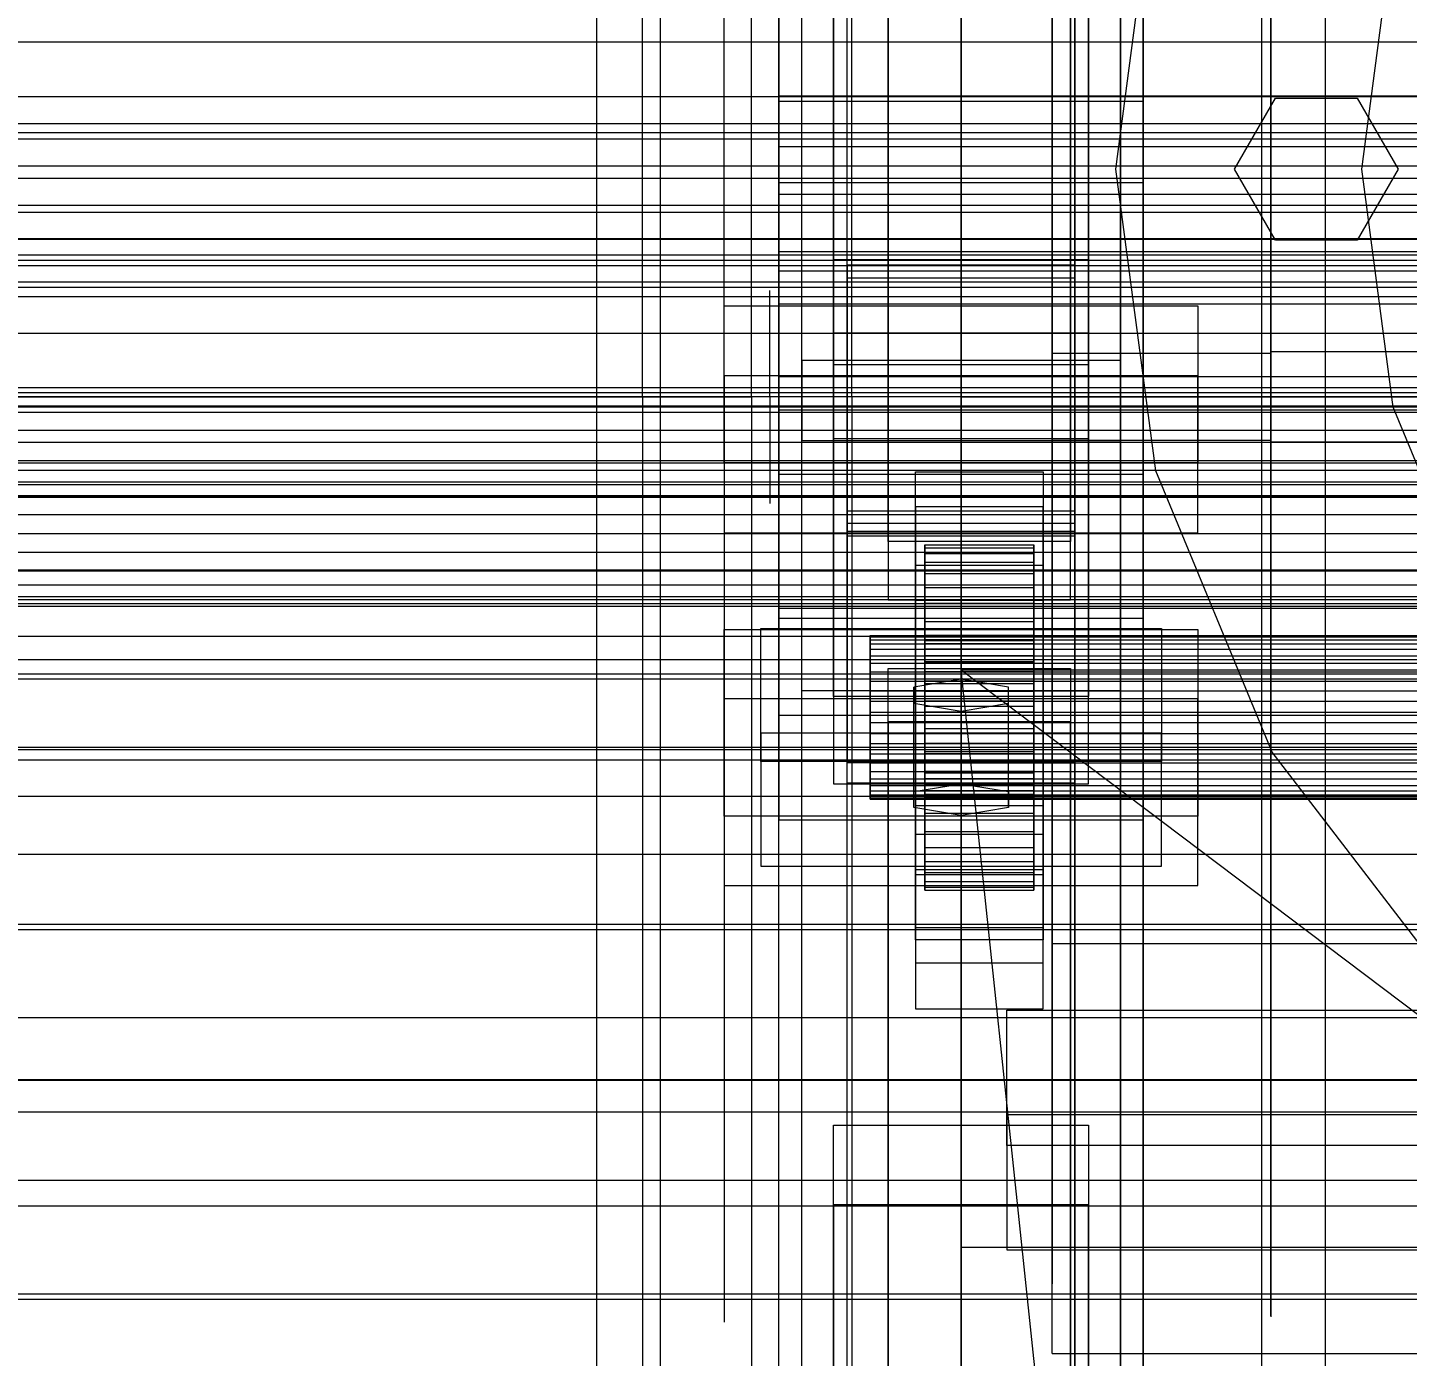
# Model space of a CAD drawing. Header units: millimetres. Extents: x -191664 to 191490, y -197311 to 10263.
# Drawn here: x -532.5 to -381, y -30380.3 to -30234.5 of the extents above; entities that cross this region are included whole.
import ezdxf

# ---------------------------------------------------------------- set-up
doc = ezdxf.new("R2010")
doc.units = ezdxf.units.MM
for name, color, linetype, lineweight in [('COTAS_USUARIO', 1, 'Continuous', 0), ('frontal_briquetadora', 7, 'Continuous', 0), ('frontal_C01', 7, 'Continuous', 0), ('frontal_C02', 7, 'Continuous', 0), ('frontal_C03', 7, 'Continuous', 0), ('frontal_mezcladora', 7, 'Continuous', 0), ('frontal_secador', 7, 'Continuous', 0), ('frontal_tolva', 7, 'Continuous', 0)]:
    doc.layers.add(name, color=color, linetype=linetype, lineweight=lineweight)
doc.dimstyles.new('PLANTA_100', dxfattribs={"dimtxt": 250, "dimasz": 150, "dimexe": 150, "dimexo": 80, "dimgap": 100, "dimtad": 1, "dimtih": 1, "dimtoh": 1, "dimdec": 1, "dimdsep": 46, "dimcen": 0.09, "dimclrd": 1, "dimclre": 1, "dimclrt": 1, "dimadec": 0, "dimazin": 0, "dimtfac": 1, "dimtdec": 4, "dimtofl": 0, "dimtmove": 0, "dimatfit": 3, "dimfxl": 1, "dimtolj": 1, "dimtzin": 0, "dimarcsym": 0})

# ---------------------------------------------------------------- blocks, each defined once
blk = doc.blocks.new('*D109')
at = {"layer": 'COTAS_USUARIO', "color": 1, "lineweight": -2, "transparency": 16777216}
for p, q in [((-80, -28700), (-1350, -28700)), ((-1200, -31850), (-1200, -28850)), ((-80, -32000), (-1350, -32000))]:
    blk.add_line(p, q, dxfattribs=at)
at = {"layer": 'COTAS_USUARIO', "color": 1, "transparency": 16777216}
for points in [[(-1225, -28850), (-1175, -28850), (-1200, -28700)], [(-1225, -31850), (-1175, -31850), (-1200, -32000)]]:
    blk.add_solid(points, dxfattribs=at)
at = {"layer": 'Defpoints', "color": 0, "transparency": 16777216}
for p in [(-1200, -28700), (0, -28700), (0, -32000)]:
    blk.add_point(p, dxfattribs=at)
blk = doc.blocks.new('*D110')
at = {"layer": 'COTAS_USUARIO', "color": 1, "lineweight": -2, "transparency": 16777216}
for p, q in [((-80, -30350), (-1350, -30350)), ((-1200, -31850), (-1200, -30500)), ((-80, -32000), (-1350, -32000))]:
    blk.add_line(p, q, dxfattribs=at)
at = {"layer": 'COTAS_USUARIO', "color": 1, "transparency": 16777216}
for points in [[(-1225, -30500), (-1175, -30500), (-1200, -30350)], [(-1225, -31850), (-1175, -31850), (-1200, -32000)]]:
    blk.add_solid(points, dxfattribs=at)
at = {"layer": 'Defpoints', "color": 0, "transparency": 16777216}
for p in [(-1200, -30350), (0, -30350), (0, -32000)]:
    blk.add_point(p, dxfattribs=at)
blk = doc.blocks.new('*D111')
at = {"layer": 'COTAS_USUARIO', "color": 1, "lineweight": -2, "transparency": 16777216}
for p, q in [((-80, -27700), (-1350, -27700)), ((-1200, -31850), (-1200, -27850)), ((-80, -32000), (-1350, -32000))]:
    blk.add_line(p, q, dxfattribs=at)
at = {"layer": 'COTAS_USUARIO', "color": 1, "transparency": 16777216}
for points in [[(-1225, -27850), (-1175, -27850), (-1200, -27700)], [(-1225, -31850), (-1175, -31850), (-1200, -32000)]]:
    blk.add_solid(points, dxfattribs=at)
at = {"layer": 'Defpoints', "color": 0, "transparency": 16777216}
for p in [(-1200, -27700), (0, -27700), (0, -32000)]:
    blk.add_point(p, dxfattribs=at)
blk = doc.blocks.new('*D121')
at = {"layer": 'COTAS_USUARIO', "color": 1, "lineweight": -2, "transparency": 16777216}
for p, q in [((-80, -29000), (-1350, -29000)), ((-1200, -31850), (-1200, -29150)), ((-80, -32000), (-1350, -32000))]:
    blk.add_line(p, q, dxfattribs=at)
at = {"layer": 'COTAS_USUARIO', "color": 1, "transparency": 16777216}
for points in [[(-1225, -29150), (-1175, -29150), (-1200, -29000)], [(-1225, -31850), (-1175, -31850), (-1200, -32000)]]:
    blk.add_solid(points, dxfattribs=at)
at = {"layer": 'Defpoints', "color": 0, "transparency": 16777216}
for p in [(-1200, -29000), (0, -29000), (0, -32000)]:
    blk.add_point(p, dxfattribs=at)

msp = doc.modelspace()

# ---------------------------------------------------------------- linework, layer by layer
at = {"layer": 'frontal_briquetadora', "color": 9, "true_color": 0xb9c3c2}
for p, q in [((-430, -30260), (-430, -29820)), ((-430, -30680), (-430, -29820)), ((-430, -30060), (-430, -30490)), ((-430, -30060), (-430, -30260)), ((-430, -30060), (-430, -30305)), ((-430, -30496), (-430, -30060)), ((-453, -30235.46), (-453, -30216.47)), ((-442, -30235.45), (-442, -30216.12)), ((-442, -30235.46), (-442, -30216.47)), ((-430, -30235.45), (-430, -30216.12)), ((-465, -30236.2), (-465, -30217.24)), ((-465, -30236.45), (-465, -30217.94)), ((-453, -30236.2), (-453, -30217.24)), ((-442, -30236.59), (-442, -30218.09)), ((-430, -30236.59), (-430, -30218.09)), ((-453, -30236.35), (-453, -30218.89)), ((-396, -30236.35), (-396, -30218.89)), ((-396, -30236.73), (-396, -30219.44)), ((-456, -30238.15), (-456, -30221.3)), ((-453, -30238.15), (-453, -30221.3)), ((-430, -30238.15), (-430, -30221.3)), ((-396, -30223.08), (-396, -30240.97)), ((-420, -30224.87), (-420, -30242.15)), ((-396, -30224.87), (-396, -30242.15)), ((-396, -30250.46), (-396, -30231.82)), ((-420, -30251.31), (-420, -30233.31)), ((-396, -30251.31), (-396, -30233.31)), ((-465, -30255.51), (-465, -30236.2)), ((-453, -30255.07), (-453, -30235.46)), ((-453, -30255.51), (-453, -30236.2)), ((-453, -30255.3), (-453, -30236.35)), ((-442, -30255.13), (-442, -30235.45)), ((-442, -30255.07), (-442, -30235.46)), ((-430, -30255.13), (-430, -30235.45)), ((-396, -30255.3), (-396, -30236.35)), ((-465, -30255.57), (-465, -30236.45)), ((-442, -30255.65), (-442, -30236.59)), ((-430, -30255.65), (-430, -30236.59)), ((-396, -30255.49), (-396, -30236.73)), ((-456, -30256.26), (-456, -30238.15)), ((-453, -30256.26), (-453, -30238.15)), ((-430, -30256.26), (-430, -30238.15)), ((-420, -30242.15), (-420, -30260.69)), ((-396, -30240.97), (-396, -30260.18)), ((-396, -30242.15), (-396, -30260.69)), ((-420, -30270.22), (-420, -30251.31)), ((-396, -30270.04), (-396, -30250.46)), ((-396, -30270.22), (-396, -30251.31)), ((-465, -30275), (-465, -30255.51)), ((-465, -30275), (-465, -30255.57)), ((-453, -30275), (-453, -30255.07)), ((-453, -30275), (-453, -30255.3)), ((-453, -30275), (-453, -30255.51)), ((-442, -30275), (-442, -30255.07)), ((-442, -30275), (-442, -30255.13)), ((-442, -30275), (-442, -30255.65)), ((-430, -30275), (-430, -30255.13)), ((-430, -30275), (-430, -30255.65)), ((-396, -30275), (-396, -30255.3)), ((-396, -30275), (-396, -30255.49)), ((-456, -30275), (-456, -30256.26)), ((-453, -30275), (-453, -30256.26)), ((-430, -30275), (-430, -30256.26)), ((-430, -30260), (-210, -30260)), ((-430, -30260), (-430, -30305)), ((-430, -30680), (-430, -30260)), ((-430, -30496), (-430, -30260)), ((-396, -30260.18), (-396, -30279.96)), ((-420, -30260.69), (-420, -30279.78)), ((-396, -30260.69), (-396, -30279.78)), ((-451, -30265.62), (-451, -30263.3)), ((-442, -30265.62), (-442, -30263.3)), ((-451, -30269.79), (-451, -30265.62)), ((-442, -30269.79), (-442, -30265.62)), ((-430, -30267.96), (-430, -30266.23)), ((-430, -30271.1), (-430, -30267.96)), ((-451, -30275), (-451, -30269.79)), ((-442, -30275), (-442, -30269.79)), ((-430, -30275), (-430, -30271.1)), ((-396, -30270.22), (-420, -30270.22)), ((-420, -30289.31), (-420, -30270.22)), ((-160, -30270.04), (-396, -30270.04)), ((-396, -30289.82), (-396, -30270.04)), ((-396, -30289.31), (-396, -30270.22)), ((-605, -30275), (-453, -30275)), ((-465, -30275), (-605, -30275)), ((-396, -30275), (-596, -30275)), ((-453, -30275), (-465, -30275)), ((-465, -30275), (-465, -30294.49)), ((-465, -30275), (-465, -30294.43)), ((-453, -30275), (-456, -30275)), ((-456, -30275), (-456, -30293.74)), ((-453, -30275), (-453, -30294.7)), ((-453, -30275), (-453, -30294.49)), ((-442, -30275), (-453, -30275)), ((-453, -30275), (-453, -30294.93)), ((-453, -30275), (-453, -30293.74)), ((-442, -30275), (-451, -30275)), ((-451, -30275), (-451, -30280.21)), ((-430, -30275), (-442, -30275)), ((-442, -30275), (-442, -30294.35)), ((-442, -30275), (-442, -30280.21)), ((-442, -30275), (-442, -30294.87)), ((-442, -30275), (-442, -30294.93)), ((-430, -30275), (-188, -30275)), ((-430, -30275), (-430, -30278.9)), ((-430, -30275), (-430, -30293.74)), ((-430, -30275), (-430, -30294.35)), ((-430, -30275), (-430, -30294.87)), ((-160, -30275), (-396, -30275)), ((-396, -30275), (-396, -30294.7)), ((-396, -30275), (-396, -30294.51)), ((-451, -30280.21), (-451, -30284.38)), ((-442, -30280.21), (-442, -30284.38)), ((-430, -30278.9), (-430, -30282.04)), ((-396, -30279.78), (-420, -30279.78)), ((-420, -30279.78), (-420, -30298.69)), ((-396, -30279.78), (-396, -30298.69)), ((-160, -30279.96), (-396, -30279.96)), ((-396, -30279.96), (-396, -30299.54)), ((-430, -30282.04), (-430, -30283.77)), ((-451, -30284.38), (-451, -30286.7)), ((-442, -30284.38), (-442, -30286.7)), ((-420, -30307.85), (-420, -30289.31)), ((-396, -30307.85), (-396, -30289.31)), ((-396, -30309.03), (-396, -30289.82)), ((-456, -30293.74), (-456, -30311.85)), ((-453, -30293.74), (-453, -30311.85)), ((-430, -30293.74), (-430, -30311.85)), ((-465, -30294.43), (-465, -30313.55)), ((-465, -30294.49), (-465, -30313.8)), ((-453, -30294.49), (-453, -30313.8)), ((-453, -30294.7), (-453, -30313.65)), ((-453, -30294.93), (-453, -30314.54)), ((-442, -30294.35), (-442, -30313.41)), ((-442, -30294.87), (-442, -30314.55)), ((-442, -30294.93), (-442, -30314.54)), ((-430, -30294.35), (-430, -30313.41)), ((-430, -30294.87), (-430, -30314.55)), ((-396, -30294.51), (-396, -30313.27)), ((-396, -30294.7), (-396, -30313.65)), ((-420, -30298.69), (-420, -30316.69)), ((-396, -30298.69), (-396, -30316.69)), ((-396, -30299.54), (-396, -30318.18)), ((-430, -30305), (-430, -30471)), ((-418, -30418.33), (-430, -30305)), ((-210, -30305), (-430, -30305)), ((-210, -30471), (-430, -30305)), ((-430, -30680), (-430, -30305)), ((-430, -30305), (-430, -30496)), ((-420, -30325.13), (-420, -30307.85)), ((-396, -30325.13), (-396, -30307.85)), ((-396, -30326.92), (-396, -30309.03)), ((-456, -30311.85), (-456, -30328.7)), ((-453, -30311.85), (-453, -30328.7)), ((-430, -30311.85), (-430, -30328.7)), ((-465, -30313.55), (-465, -30332.06)), ((-442, -30313.41), (-442, -30331.91)), ((-430, -30313.41), (-430, -30331.91)), ((-396, -30313.27), (-396, -30330.56)), ((-465, -30313.8), (-465, -30332.76)), ((-453, -30313.65), (-453, -30331.11)), ((-453, -30313.8), (-453, -30332.76)), ((-453, -30314.54), (-453, -30333.53)), ((-442, -30314.54), (-442, -30333.53)), ((-442, -30314.55), (-442, -30333.88)), ((-430, -30314.55), (-430, -30333.88)), ((-396, -30313.65), (-396, -30331.11)), ((-420, -30316.69), (-420, -30333.08)), ((-396, -30316.69), (-396, -30333.08)), ((-396, -30318.18), (-396, -30335.17)), ((-420, -30340.48), (-420, -30325.13)), ((-396, -30340.48), (-396, -30325.13)), ((-396, -30342.83), (-396, -30326.92)), ((-456, -30328.7), (-456, -30343.72)), ((-453, -30328.7), (-453, -30343.72)), ((-430, -30328.7), (-430, -30343.72)), ((-453, -30331.11), (-453, -30346.42)), ((-396, -30330.56), (-396, -30345.71)), ((-396, -30331.11), (-396, -30346.42)), ((-465, -30332.06), (-465, -30349.67)), ((-465, -30332.76), (-465, -30351.19)), ((-453, -30332.76), (-453, -30351.19)), ((-442, -30331.91), (-442, -30349.59)), ((-430, -30331.91), (-430, -30349.59)), ((-420, -30333.08), (-420, -30347.24)), ((-396, -30333.08), (-396, -30347.24)), ((-453, -30333.53), (-453, -30351.6)), ((-442, -30333.53), (-442, -30351.6)), ((-442, -30333.88), (-442, -30352.68)), ((-430, -30333.88), (-430, -30352.68)), ((-396, -30335.17), (-396, -30349.84)), ((-420, -30353.31), (-420, -30340.48)), ((-396, -30353.31), (-396, -30340.48)), ((-456, -30343.72), (-456, -30356.4)), ((-453, -30343.72), (-453, -30356.4)), ((-430, -30343.72), (-430, -30356.4)), ((-396, -30356.12), (-396, -30342.83)), ((-453, -30346.42), (-453, -30358.98)), ((-396, -30345.71), (-396, -30358.15)), ((-396, -30346.42), (-396, -30358.98)), ((-420, -30347.24), (-420, -30358.63)), ((-396, -30347.24), (-396, -30358.63)), ((-465, -30349.67), (-465, -30366.11)), ((-442, -30349.59), (-442, -30366.17)), ((-430, -30349.59), (-430, -30366.17)), ((-396, -30349.84), (-396, -30361.63)), ((-465, -30351.19), (-465, -30368.94)), ((-453, -30351.19), (-453, -30368.94)), ((-453, -30351.6), (-453, -30368.46)), ((-442, -30351.6), (-442, -30368.46)), ((-442, -30352.68), (-442, -30370.77)), ((-430, -30352.68), (-430, -30370.77)), ((-420, -30363.14), (-420, -30353.31)), ((-396, -30363.14), (-396, -30353.31)), ((-456, -30356.4), (-456, -30366.31)), ((-453, -30356.4), (-453, -30366.31)), ((-430, -30356.4), (-430, -30366.31)), ((-396, -30366.3), (-396, -30356.12)), ((-453, -30358.98), (-453, -30368.31)), ((-420, -30358.63), (-420, -30366.8)), ((-396, -30358.15), (-396, -30367.39)), ((-396, -30358.63), (-396, -30366.8)), ((-396, -30358.98), (-396, -30368.31)), ((-430, -30361.3), (-430, -30359.56)), ((-430, -30364.43), (-430, -30361.3)), ((-396, -30361.63), (-396, -30370.1)), ((-420, -30369.58), (-420, -30363.14)), ((-396, -30369.58), (-396, -30363.14)), ((-430, -30368.34), (-430, -30364.43)), ((-465, -30366.11), (-465, -30381.1)), ((-456, -30366.31), (-456, -30373.11)), ((-453, -30366.31), (-453, -30373.11)), ((-442, -30366.17), (-442, -30381.43)), ((-430, -30366.17), (-430, -30381.43)), ((-430, -30366.31), (-430, -30373.11)), ((-396, -30372.97), (-396, -30366.3)), ((-420, -30366.8), (-420, -30371.44)), ((-396, -30366.8), (-396, -30371.44)), ((-396, -30367.39), (-396, -30373.08)), ((-465, -30368.94), (-465, -30385.83)), ((-453, -30368.31), (-453, -30374.06)), ((-453, -30368.46), (-453, -30383.84)), ((-453, -30368.94), (-453, -30385.83)), ((-442, -30368.46), (-442, -30383.84)), ((-430, -30368.34), (-188, -30368.34)), ((-430, -30368.34), (-430, -30372.24)), ((-420, -30372.38), (-420, -30369.58)), ((-396, -30368.31), (-396, -30374.06)), ((-396, -30372.38), (-396, -30369.58)), ((-442, -30370.77), (-442, -30387.99)), ((-430, -30370.77), (-430, -30387.99)), ((-396, -30370.1), (-396, -30374.91)), ((-430, -30372.24), (-430, -30375.37)), ((-420, -30371.44), (-420, -30372.38)), ((-396, -30371.44), (-396, -30372.38)), ((-456, -30373.11), (-456, -30376.56)), ((-453, -30373.11), (-453, -30376.56)), ((-453, -30374.06), (-453, -30376)), ((-430, -30373.11), (-430, -30376.56)), ((-396, -30375.88), (-396, -30372.97)), ((-396, -30373.08), (-396, -30375)), ((-396, -30374.06), (-396, -30376)), ((-430, -30375.37), (-430, -30377.11)), ((-396, -30374.91), (-396, -30375.88))]:
    msp.add_line(p, q, dxfattribs=at)
at = {"layer": 'frontal_C01', "color": 139, "true_color": 0x354b57}
for p, q in [((-450, -30283.51), (-450, -29899.3)), ((-410, -29899.3), (-410, -30283.51)), ((-450, -30321.41), (-450, -29937.2)), ((-410, -30321.41), (-410, -29937.2)), ((-470, -31975), (-470, -30088.5)), ((-463, -31975), (-463, -30088.5)), ((-397, -31975), (-397, -30088.5)), ((-390, -31975), (-390, -30088.5)), ((-438, -30290.87), (-438, -30147.93)), ((-418, -30147.93), (-418, -30290.87)), ((-438, -30154.33), (-438, -30297.27)), ((-418, -30297.27), (-418, -30154.33)), ((-450, -30553.51), (-450, -30169.3)), ((-410, -30169.3), (-410, -30553.51)), ((-442.5, -30287.52), (-442.5, -30178.04)), ((-417.5, -30178.04), (-417.5, -30287.52)), ((-442.5, -30317.4), (-442.5, -30207.93)), ((-417.5, -30317.4), (-417.5, -30207.93)), ((-450, -30600.88), (-450, -30216.67)), ((-444, -30307.89), (-444, -30216.42)), ((-416, -30216.42), (-416, -30307.89)), ((-410, -30600.88), (-410, -30216.67)), ((-444, -30226.03), (-444, -30317.49)), ((-416, -30317.49), (-416, -30226.03)), ((-435, -30287.08), (-435, -30283.24)), ((-435, -30283.24), (-421, -30283.24)), ((-435, -30323.03), (-435, -30283.24)), ((-421, -30283.24), (-421, -30287.08)), ((-421, -30283.24), (-421, -30323.03)), ((-410, -30283.51), (-450, -30283.51)), ((-450, -30283.51), (-450, -30321.41)), ((-450, -30667.72), (-450, -30283.51)), ((-410, -30321.41), (-410, -30283.51)), ((-410, -30283.51), (-410, -30667.72)), ((-442.5, -30317.4), (-442.5, -30287.52)), ((-442.5, -30287.52), (-417.5, -30287.52)), ((-421, -30287.08), (-435, -30287.08)), ((-435, -30287.08), (-435, -30326.87)), ((-421, -30326.87), (-421, -30287.08)), ((-417.5, -30287.52), (-417.5, -30317.4)), ((-417.5, -30289.78), (-442.5, -30289.78)), ((-442.5, -30289.78), (-442.5, -30315.14)), ((-442.5, -30948.72), (-442.5, -30289.78)), ((-418, -30290.87), (-438, -30290.87)), ((-438, -30290.87), (-438, -30297.27)), ((-418, -30297.27), (-418, -30290.87)), ((-417.5, -30315.14), (-417.5, -30289.78)), ((-417.5, -30289.78), (-417.5, -30948.72)), ((-435, -30297.33), (-435, -30293.48)), ((-435, -30293.48), (-421, -30293.48)), ((-435, -30333.27), (-435, -30293.48)), ((-421, -30293.48), (-421, -30297.33)), ((-421, -30293.48), (-421, -30333.27)), ((-447.5, -30307.26), (-447.5, -30297.66)), ((-447.5, -30297.66), (-412.5, -30297.66)), ((-447.5, -30572.39), (-447.5, -30297.66)), ((-438, -30297.27), (-418, -30297.27)), ((-421, -30297.33), (-435, -30297.33)), ((-435, -30297.33), (-435, -30337.12)), ((-421, -30337.12), (-421, -30297.33)), ((-412.5, -30297.66), (-412.5, -30307.26)), ((-412.5, -30297.66), (-412.5, -30572.39)), ((-456, -30321.04), (-456, -30300.55)), ((-456, -30300.55), (-404, -30300.55)), ((-456, -30308.13), (-456, -30300.55)), ((-404, -30300.55), (-404, -30321.04)), ((-404, -30300.55), (-404, -30308.13)), ((-412.5, -30307.26), (-447.5, -30307.26)), ((-447.5, -30582), (-447.5, -30307.26)), ((-412.5, -30582), (-412.5, -30307.26)), ((-404, -30308.13), (-456, -30308.13)), ((-456, -30308.13), (-456, -30328.62)), ((-416, -30307.89), (-444, -30307.89)), ((-444, -30307.89), (-444, -30317.49)), ((-416, -30317.49), (-416, -30307.89)), ((-404, -30328.62), (-404, -30308.13)), ((-442.5, -30315.14), (-417.5, -30315.14)), ((-442.5, -30974.09), (-442.5, -30315.14)), ((-417.5, -30974.09), (-417.5, -30315.14)), ((-444, -30317.49), (-416, -30317.49)), ((-417.5, -30317.4), (-442.5, -30317.4)), ((-404, -30321.04), (-456, -30321.04)), ((-456, -30321.04), (-456, -30328.62)), ((-435, -30334.59), (-435, -30319.87)), ((-435, -30319.87), (-421, -30319.87)), ((-435, -30327.45), (-435, -30319.87)), ((-421, -30319.87), (-421, -30334.59)), ((-421, -30319.87), (-421, -30327.45)), ((-404, -30328.62), (-404, -30321.04)), ((-450, -30321.41), (-410, -30321.41)), ((-450, -30705.62), (-450, -30321.41)), ((-410, -30705.62), (-410, -30321.41)), ((-421, -30323.03), (-435, -30323.03)), ((-435, -30323.03), (-435, -30326.87)), ((-421, -30326.87), (-421, -30323.03)), ((-435, -30326.87), (-421, -30326.87)), ((-456, -30328.62), (-404, -30328.62)), ((-421, -30327.45), (-435, -30327.45)), ((-435, -30327.45), (-435, -30342.17)), ((-421, -30342.17), (-421, -30327.45)), ((-421, -30333.27), (-435, -30333.27)), ((-435, -30333.27), (-435, -30337.12)), ((-421, -30337.12), (-421, -30333.27)), ((-421, -30334.59), (-435, -30334.59)), ((-435, -30334.59), (-435, -30342.17)), ((-421, -30342.17), (-421, -30334.59)), ((-435, -30337.12), (-421, -30337.12)), ((-435, -30342.17), (-421, -30342.17))]:
    msp.add_line(p, q, dxfattribs=at)
at = {"layer": 'frontal_C01', "color": 155, "true_color": 0x617580}
for p, q in [((-434, -30301.2), (-434, -30291.22)), ((-434, -30291.22), (-434, -30291.55)), ((-434, -30291.22), (-422, -30291.22)), ((-434, -30292.18), (-434, -30291.22)), ((-434, -30301.35), (-434, -30291.55)), ((-434, -30291.55), (-434, -30293.15)), ((-434, -30291.55), (-422, -30291.55)), ((-434, -30301.65), (-434, -30292.18)), ((-434, -30292.18), (-422, -30292.18)), ((-434, -30294.37), (-434, -30292.18)), ((-422, -30291.55), (-422, -30291.22)), ((-422, -30291.22), (-422, -30301.2)), ((-422, -30291.22), (-422, -30292.18)), ((-422, -30293.15), (-422, -30291.55)), ((-422, -30291.55), (-422, -30301.35)), ((-422, -30292.18), (-422, -30301.65)), ((-422, -30292.18), (-422, -30294.37)), ((-434, -30302.11), (-434, -30293.15)), ((-434, -30293.15), (-434, -30295.91)), ((-434, -30293.15), (-422, -30293.15)), ((-422, -30295.91), (-422, -30293.15)), ((-422, -30293.15), (-422, -30302.11)), ((-434, -30302.69), (-434, -30294.37)), ((-434, -30294.37), (-422, -30294.37)), ((-434, -30297.63), (-434, -30294.37)), ((-422, -30294.37), (-422, -30302.69)), ((-422, -30294.37), (-422, -30297.63)), ((-434, -30303.42), (-434, -30295.91)), ((-434, -30295.91), (-434, -30299.64)), ((-434, -30295.91), (-422, -30295.91)), ((-422, -30299.64), (-422, -30295.91)), ((-422, -30295.91), (-422, -30303.42)), ((-434, -30304.23), (-434, -30297.63)), ((-434, -30297.63), (-422, -30297.63)), ((-434, -30301.75), (-434, -30297.63)), ((-422, -30297.63), (-422, -30304.23)), ((-422, -30297.63), (-422, -30301.75)), ((-434, -30305.19), (-434, -30299.64)), ((-434, -30299.64), (-434, -30304.09)), ((-434, -30299.64), (-422, -30299.64)), ((-422, -30304.09), (-422, -30299.64)), ((-422, -30299.64), (-422, -30305.19)), ((-434, -30301.35), (-434, -30301.2)), ((-422, -30301.2), (-434, -30301.2)), ((-434, -30301.2), (-434, -30301.65)), ((-434, -30302.11), (-434, -30301.35)), ((-422, -30301.35), (-434, -30301.35)), ((-422, -30301.2), (-422, -30301.35)), ((-422, -30301.65), (-422, -30301.2)), ((-422, -30301.35), (-422, -30302.11)), ((-422, -30301.65), (-434, -30301.65)), ((-434, -30301.65), (-434, -30302.69)), ((-434, -30306.19), (-434, -30301.75)), ((-434, -30301.75), (-422, -30301.75)), ((-434, -30306.45), (-434, -30301.75)), ((-434, -30303.42), (-434, -30302.11)), ((-422, -30302.11), (-434, -30302.11)), ((-422, -30302.69), (-434, -30302.69)), ((-434, -30302.69), (-434, -30304.23)), ((-422, -30302.69), (-422, -30301.65)), ((-422, -30301.75), (-422, -30306.19)), ((-422, -30301.75), (-422, -30306.45)), ((-422, -30302.11), (-422, -30303.42)), ((-422, -30304.23), (-422, -30302.69)), ((-434, -30305.19), (-434, -30303.42)), ((-422, -30303.42), (-434, -30303.42)), ((-434, -30304.09), (-434, -30307.3)), ((-422, -30304.09), (-434, -30304.09)), ((-434, -30304.09), (-434, -30308.96)), ((-422, -30304.23), (-434, -30304.23)), ((-434, -30304.23), (-434, -30306.19)), ((-422, -30303.42), (-422, -30305.19)), ((-422, -30307.3), (-422, -30304.09)), ((-422, -30308.96), (-422, -30304.09)), ((-422, -30306.19), (-422, -30304.23)), ((-434, -30307.3), (-434, -30305.19)), ((-422, -30305.19), (-434, -30305.19)), ((-422, -30305.19), (-422, -30307.3)), ((-422, -30306.19), (-434, -30306.19)), ((-434, -30306.19), (-434, -30308.41)), ((-434, -30308.41), (-434, -30306.45)), ((-434, -30306.45), (-422, -30306.45)), ((-434, -30311.4), (-434, -30306.45)), ((-434, -30307.3), (-422, -30307.3)), ((-434, -30309.6), (-434, -30307.3)), ((-422, -30308.41), (-422, -30306.19)), ((-422, -30306.45), (-422, -30308.41)), ((-422, -30306.45), (-422, -30311.4)), ((-422, -30307.3), (-422, -30309.6)), ((-422, -30308.41), (-434, -30308.41)), ((-434, -30308.41), (-434, -30310.75)), ((-434, -30309.6), (-434, -30308.96)), ((-434, -30308.96), (-434, -30313.91)), ((-434, -30308.96), (-422, -30308.96)), ((-422, -30310.75), (-422, -30308.41)), ((-422, -30313.91), (-422, -30308.96)), ((-422, -30308.96), (-422, -30309.6)), ((-434, -30311.95), (-434, -30309.6)), ((-422, -30309.6), (-434, -30309.6)), ((-422, -30309.6), (-422, -30311.95)), ((-434, -30310.75), (-434, -30311.4)), ((-422, -30310.75), (-434, -30310.75)), ((-434, -30310.75), (-434, -30313.06)), ((-434, -30311.4), (-422, -30311.4)), ((-434, -30316.26), (-434, -30311.4)), ((-434, -30314.17), (-434, -30311.95)), ((-434, -30311.95), (-434, -30313.91)), ((-422, -30311.95), (-434, -30311.95)), ((-422, -30311.4), (-422, -30310.75)), ((-422, -30313.06), (-422, -30310.75)), ((-422, -30311.4), (-422, -30316.26)), ((-422, -30313.91), (-422, -30311.95)), ((-422, -30311.95), (-422, -30314.17)), ((-434, -30313.06), (-434, -30316.26)), ((-422, -30313.06), (-434, -30313.06)), ((-434, -30313.06), (-434, -30315.17)), ((-422, -30316.26), (-422, -30313.06)), ((-422, -30315.17), (-422, -30313.06)), ((-434, -30313.91), (-434, -30318.6)), ((-434, -30313.91), (-422, -30313.91)), ((-434, -30316.12), (-434, -30314.17)), ((-434, -30314.17), (-434, -30318.6)), ((-422, -30314.17), (-434, -30314.17)), ((-422, -30318.6), (-422, -30313.91)), ((-422, -30318.6), (-422, -30314.17)), ((-422, -30314.17), (-422, -30316.12)), ((-434, -30315.17), (-434, -30320.71)), ((-422, -30315.17), (-434, -30315.17)), ((-434, -30315.17), (-434, -30316.94)), ((-434, -30317.67), (-434, -30316.12)), ((-434, -30316.12), (-434, -30322.72)), ((-422, -30316.12), (-434, -30316.12)), ((-434, -30316.26), (-422, -30316.26)), ((-434, -30320.71), (-434, -30316.26)), ((-422, -30320.71), (-422, -30315.17)), ((-422, -30316.94), (-422, -30315.17)), ((-422, -30322.72), (-422, -30316.12)), ((-422, -30316.12), (-422, -30317.67)), ((-422, -30316.26), (-422, -30320.71)), ((-434, -30316.94), (-434, -30324.45)), ((-422, -30316.94), (-434, -30316.94)), ((-434, -30316.94), (-434, -30318.24)), ((-434, -30318.7), (-434, -30317.67)), ((-434, -30317.67), (-434, -30325.99)), ((-422, -30317.67), (-434, -30317.67)), ((-422, -30324.45), (-422, -30316.94)), ((-422, -30318.24), (-422, -30316.94)), ((-422, -30325.99), (-422, -30317.67)), ((-422, -30317.67), (-422, -30318.7)), ((-434, -30318.24), (-434, -30327.21)), ((-422, -30318.24), (-434, -30318.24)), ((-434, -30318.24), (-434, -30319)), ((-434, -30318.6), (-434, -30322.72)), ((-434, -30318.6), (-422, -30318.6)), ((-434, -30319.16), (-434, -30318.7)), ((-434, -30318.7), (-434, -30328.18)), ((-422, -30318.7), (-434, -30318.7)), ((-434, -30319), (-434, -30328.81)), ((-422, -30319), (-434, -30319)), ((-434, -30319), (-434, -30319.16)), ((-434, -30319.16), (-434, -30329.14)), ((-422, -30319.16), (-434, -30319.16)), ((-422, -30327.21), (-422, -30318.24)), ((-422, -30319), (-422, -30318.24)), ((-422, -30322.72), (-422, -30318.6)), ((-422, -30328.18), (-422, -30318.7)), ((-422, -30318.7), (-422, -30319.16)), ((-422, -30328.81), (-422, -30319)), ((-422, -30319.16), (-422, -30319)), ((-422, -30329.14), (-422, -30319.16)), ((-434, -30320.71), (-422, -30320.71)), ((-434, -30324.45), (-434, -30320.71)), ((-422, -30320.71), (-422, -30324.45)), ((-434, -30322.72), (-434, -30325.99)), ((-434, -30322.72), (-422, -30322.72)), ((-422, -30325.99), (-422, -30322.72)), ((-434, -30324.45), (-422, -30324.45)), ((-434, -30327.21), (-434, -30324.45)), ((-422, -30324.45), (-422, -30327.21)), ((-434, -30325.99), (-434, -30328.18)), ((-434, -30325.99), (-422, -30325.99)), ((-434, -30327.21), (-422, -30327.21)), ((-434, -30328.81), (-434, -30327.21)), ((-422, -30328.18), (-422, -30325.99)), ((-422, -30327.21), (-422, -30328.81)), ((-434, -30328.18), (-434, -30329.14)), ((-434, -30328.18), (-422, -30328.18)), ((-422, -30329.14), (-422, -30328.18)), ((-434, -30328.81), (-422, -30328.81)), ((-434, -30329.14), (-434, -30328.81)), ((-434, -30329.14), (-422, -30329.14)), ((-422, -30328.81), (-422, -30329.14))]:
    msp.add_line(p, q, dxfattribs=at)
at = {"layer": 'frontal_C01', "color": 9, "true_color": 0xbac6cb}
for p, q in [((-440, -30301.65), (-440, -30301.2)), ((-440, -30301.2), (-440, -30301.35)), ((-440, -30301.2), (440, -30301.2)), ((-440, -30301.35), (-440, -30302.11)), ((-440, -30301.35), (440, -30301.35)), ((-440, -30302.69), (-440, -30301.65)), ((-440, -30301.65), (440, -30301.65)), ((-440, -30302.11), (-440, -30303.42)), ((-440, -30302.11), (440, -30302.11)), ((-440, -30304.23), (-440, -30302.69)), ((-440, -30302.69), (440, -30302.69)), ((-440, -30303.42), (-440, -30305.19)), ((-440, -30303.42), (440, -30303.42)), ((-440, -30306.19), (-440, -30304.23)), ((-440, -30304.23), (440, -30304.23)), ((-440, -30305.19), (-440, -30307.3)), ((-440, -30305.19), (440, -30305.19)), ((-440, -30308.41), (-440, -30306.19)), ((-440, -30306.19), (440, -30306.19)), ((-440, -30307.3), (-440, -30309.6)), ((440, -30307.3), (-440, -30307.3)), ((-440, -30310.75), (-440, -30308.41)), ((-440, -30308.41), (440, -30308.41)), ((-440, -30309.6), (-440, -30311.95)), ((-440, -30309.6), (440, -30309.6)), ((-440, -30313.06), (-440, -30310.75)), ((-440, -30310.75), (440, -30310.75)), ((-440, -30311.95), (-440, -30314.17)), ((-440, -30311.95), (440, -30311.95)), ((-440, -30315.17), (-440, -30313.06)), ((-440, -30313.06), (440, -30313.06)), ((-440, -30314.17), (-440, -30316.12)), ((-440, -30314.17), (440, -30314.17)), ((-440, -30316.94), (-440, -30315.17)), ((-440, -30315.17), (440, -30315.17)), ((-440, -30316.12), (-440, -30317.67)), ((-440, -30316.12), (440, -30316.12)), ((-440, -30318.24), (-440, -30316.94)), ((-440, -30316.94), (440, -30316.94)), ((-440, -30317.67), (-440, -30318.7)), ((-440, -30317.67), (440, -30317.67)), ((-440, -30319), (-440, -30318.24)), ((-440, -30318.24), (440, -30318.24)), ((-440, -30318.7), (-440, -30319.16)), ((-440, -30318.7), (440, -30318.7)), ((-440, -30319.16), (-440, -30319)), ((-440, -30319), (440, -30319)), ((-440, -30319.16), (440, -30319.16))]:
    msp.add_line(p, q, dxfattribs=at)
at = {"layer": 'frontal_C02', "color": 139, "true_color": 0x354b57}
for p, q in [((-470, -31975), (-470, -29576.75)), ((-463, -31975), (-463, -29576.75)), ((-397, -31975), (-397, -29576.75)), ((-390, -31975), (-390, -29576.75)), ((-442.5, -30261.91), (-442.5, -29729.49)), ((-417.5, -29729.49), (-417.5, -30261.91)), ((-442.5, -30288.88), (-442.5, -29756.46)), ((-417.5, -30288.88), (-417.5, -29756.46)), ((-450, -30251.49), (-450, -29900.77)), ((-410, -29900.77), (-410, -30251.49)), ((-450, -30299.3), (-450, -29948.59)), ((-410, -30299.3), (-410, -29948.59)), ((-470, -31975), (-470, -30072.14)), ((-463, -31975), (-463, -30072.14)), ((-397, -31975), (-397, -30072.14)), ((-390, -31975), (-390, -30072.14)), ((-450, -30425.28), (-450, -30074.56)), ((-410, -30074.56), (-410, -30425.28)), ((-447.5, -30271.01), (-447.5, -30089.31)), ((-412.5, -30089.31), (-412.5, -30271.01)), ((-447.5, -30279.78), (-447.5, -30098.08)), ((-412.5, -30279.78), (-412.5, -30098.08)), ((-450, -30463.54), (-450, -30112.82)), ((-410, -30463.54), (-410, -30112.82)), ((-410, -30251.49), (-450, -30251.49)), ((-450, -30251.49), (-450, -30299.3)), ((-450, -30602.21), (-450, -30251.49)), ((-410, -30299.3), (-410, -30251.49)), ((-410, -30251.49), (-410, -30602.21)), ((-417.5, -30260.54), (-442.5, -30260.54)), ((-442.5, -30260.54), (-442.5, -30290.25)), ((-442.5, -30429.56), (-442.5, -30260.54)), ((-417.5, -30290.25), (-417.5, -30260.54)), ((-417.5, -30260.54), (-417.5, -30429.56)), ((-442.5, -30288.88), (-442.5, -30261.91)), ((-442.5, -30261.91), (-417.5, -30261.91)), ((-417.5, -30261.91), (-417.5, -30288.88)), ((-450, -30276.46), (-450, -30264.77)), ((-450, -30264.77), (450, -30264.77)), ((-450, -30298.24), (-450, -30264.77)), ((-412.5, -30271.01), (-447.5, -30271.01)), ((-447.5, -30271.01), (-447.5, -30279.78)), ((-412.5, -30279.78), (-412.5, -30271.01)), ((450, -30276.46), (-450, -30276.46)), ((-450, -30276.46), (-450, -30309.93)), ((-447.5, -30279.78), (-412.5, -30279.78)), ((-417.5, -30288.88), (-442.5, -30288.88)), ((-442.5, -30290.25), (-417.5, -30290.25)), ((-442.5, -30459.26), (-442.5, -30290.25)), ((-417.5, -30459.26), (-417.5, -30290.25)), ((450, -30298.24), (-450, -30298.24)), ((-450, -30298.24), (-450, -30309.93)), ((-450, -30299.3), (-410, -30299.3)), ((-450, -30650.02), (-450, -30299.3)), ((-410, -30650.02), (-410, -30299.3)), ((-452, -30315.04), (-452, -30300.43)), ((-452, -30300.43), (-408, -30300.43)), ((-452, -30311.9), (-452, -30300.43)), ((-408, -30300.43), (-408, -30315.04)), ((-408, -30300.43), (-408, -30311.9)), ((-438, -30310.66), (-438, -30304.81)), ((-438, -30304.81), (-418, -30304.81)), ((-438, -30449.11), (-438, -30304.81)), ((-418, -30304.81), (-418, -30310.66)), ((-418, -30304.81), (-418, -30449.11)), ((-450, -30309.93), (450, -30309.93)), ((-408, -30311.9), (-452, -30311.9)), ((-452, -30311.9), (-452, -30326.52)), ((-418, -30310.66), (-438, -30310.66)), ((-438, -30310.66), (-438, -30454.96)), ((-418, -30454.96), (-418, -30310.66)), ((-408, -30326.52), (-408, -30311.9)), ((-408, -30315.04), (-452, -30315.04)), ((-452, -30315.04), (-452, -30326.52)), ((-408, -30326.52), (-408, -30315.04)), ((-452, -30326.52), (-408, -30326.52)), ((-425, -30357.17), (-425, -30342.32)), ((-425, -30342.32), (425, -30342.32)), ((-425, -30353.8), (-425, -30342.32)), ((425, -30353.8), (-425, -30353.8)), ((-425, -30353.8), (-425, -30368.65)), ((-444, -30363.69), (-444, -30354.93)), ((-444, -30354.93), (-416, -30354.93)), ((-444, -30447.26), (-444, -30354.93)), ((-416, -30354.93), (-416, -30363.69)), ((-416, -30354.93), (-416, -30447.26)), ((425, -30357.17), (-425, -30357.17)), ((-425, -30357.17), (-425, -30368.65)), ((-416, -30363.69), (-444, -30363.69)), ((-444, -30363.69), (-444, -30456.02)), ((-416, -30456.02), (-416, -30363.69)), ((-425, -30368.65), (425, -30368.65))]:
    msp.add_line(p, q, dxfattribs=at)
at = {"layer": 'frontal_C02', "color": 9, "true_color": 0xbdc8cc}
for p, q in [((-430, -30305.98), (-435.2, -30306.86)), ((-424.8, -30306.86), (-430, -30305.98)), ((-430, -30317.46), (-430, -30305.98)), ((-435.2, -30306.86), (-435.2, -30308.61)), ((-435.2, -30318.33), (-435.2, -30306.86)), ((-424.8, -30308.61), (-424.8, -30306.86)), ((-424.8, -30318.33), (-424.8, -30306.86)), ((-435.2, -30308.61), (-430, -30309.49)), ((-435.2, -30320.09), (-435.2, -30308.61)), ((-430, -30309.49), (-424.8, -30308.61)), ((-424.8, -30320.09), (-424.8, -30308.61)), ((-430, -30309.49), (-430, -30320.96)), ((-435.2, -30318.33), (-430, -30317.46)), ((-430, -30317.46), (-424.8, -30318.33)), ((-435.2, -30320.09), (-435.2, -30318.33)), ((-424.8, -30318.33), (-424.8, -30320.09)), ((-430, -30320.96), (-435.2, -30320.09)), ((-424.8, -30320.09), (-430, -30320.96))]:
    msp.add_line(p, q, dxfattribs=at)
at = {"layer": 'frontal_C03', "color": 139, "true_color": 0x354b57}
for p, q in [((-470, -31975), (-470, -29153.29)), ((-463, -31975), (-463, -29153.29)), ((-397, -31975), (-397, -29153.29)), ((-390, -31975), (-390, -29153.29)), ((-470, -31975), (-470, -29352.58)), ((-463, -31975), (-463, -29352.58)), ((-397, -31975), (-397, -29352.58)), ((-390, -31975), (-390, -29352.58)), ((-450, -30242.54), (-450, -29919.37)), ((-410, -30242.54), (-410, -29919.37)), ((-470, -31975), (-470, -30079.71)), ((-463, -31975), (-463, -30079.71)), ((-397, -31975), (-397, -30079.71)), ((-390, -31975), (-390, -30079.71)), ((-450, -30194.39), (-450, -30242.54)), ((-450, -30517.56), (-450, -30194.39)), ((-450, -30518.1), (-450, -30194.93)), ((-410, -30242.54), (-410, -30194.39)), ((-410, -30194.39), (-410, -30517.56)), ((-410, -30194.93), (-410, -30518.1)), ((-442.5, -30852.01), (-442.5, -30201.4)), ((-417.5, -30201.4), (-417.5, -30852.01)), ((-450, -30241.97), (-450, -30208.26)), ((-447.5, -30537.59), (-447.5, -30210.16)), ((-412.5, -30210.16), (-412.5, -30537.59)), ((-450, -30219.03), (-450, -30252.74)), ((-447.5, -30545.67), (-447.5, -30218.23)), ((-412.5, -30545.67), (-412.5, -30218.23)), ((-442.5, -30877.6), (-442.5, -30226.99)), ((-417.5, -30877.6), (-417.5, -30226.99)), ((-450, -30556.63), (-450, -30233.46)), ((-410, -30556.63), (-410, -30233.46)), ((450, -30241.97), (-450, -30241.97)), ((-450, -30241.97), (-450, -30252.74)), ((-450, -30242.54), (-410, -30242.54)), ((-450, -30565.71), (-450, -30242.54)), ((-410, -30565.71), (-410, -30242.54)), ((-450, -30261.18), (-450, -30247.5)), ((-450, -30247.5), (450, -30247.5)), ((-450, -30259.06), (-450, -30247.5)), ((-450, -30252.74), (450, -30252.74)), ((450, -30259.06), (-450, -30259.06)), ((-450, -30259.06), (-450, -30272.74)), ((-444, -30268.01), (-444, -30259.93)), ((-444, -30259.93), (-416, -30259.93)), ((-444, -30271.49), (-444, -30259.93)), ((-416, -30259.93), (-416, -30268.01)), ((-416, -30259.93), (-416, -30271.49)), ((450, -30261.18), (-450, -30261.18)), ((-450, -30261.18), (-450, -30272.74)), ((-456, -30282.22), (-456, -30264.99)), ((-456, -30264.99), (-404, -30264.99)), ((-456, -30272.69), (-456, -30264.99)), ((-404, -30264.99), (-404, -30282.22)), ((-404, -30264.99), (-404, -30272.69)), ((-416, -30268.01), (-444, -30268.01)), ((-444, -30268.01), (-444, -30279.57)), ((-416, -30279.57), (-416, -30268.01)), ((-404, -30272.69), (-456, -30272.69)), ((-456, -30272.69), (-456, -30289.93)), ((-416, -30271.49), (-444, -30271.49)), ((-444, -30271.49), (-444, -30279.57)), ((-416, -30279.57), (-416, -30271.49)), ((-404, -30289.93), (-404, -30272.69)), ((-450, -30272.74), (450, -30272.74)), ((-444, -30279.57), (-416, -30279.57)), ((-404, -30282.22), (-456, -30282.22)), ((-456, -30282.22), (-456, -30289.93)), ((-404, -30289.93), (-404, -30282.22)), ((-456, -30289.93), (-404, -30289.93))]:
    msp.add_line(p, q, dxfattribs=at)
at = {"layer": 'frontal_mezcladora', "color": 107, "true_color": 0x248357}
for p, q in [((-413, -30250), (-408.64, -30216.87)), ((-408.64, -30283.13), (-413, -30250)), ((-395.85, -30314), (-408.64, -30283.13)), ((-375.51, -30340.51), (-395.85, -30314)), ((-420, -30335), (-150, -30335)), ((-420, -30380), (-420, -30335)), ((-420, -30380), (-150, -30380))]:
    msp.add_line(p, q, dxfattribs=at)
at = {"layer": 'frontal_mezcladora', "color": 250, "true_color": 0x33393d}
for p, q in [((-386, -30250), (-382.56, -30223.86)), ((-382.56, -30276.14), (-386, -30250)), ((-372.47, -30300.5), (-382.56, -30276.14))]:
    msp.add_line(p, q, dxfattribs=at)
at = {"layer": 'frontal_mezcladora', "color": 43, "true_color": 0xe7bf45}
for p, q in [((-400, -30250), (-395.5, -30242.21)), ((-395.5, -30242.21), (-386.5, -30242.21)), ((-386.5, -30242.21), (-382, -30250)), ((-395.5, -30257.79), (-400, -30250)), ((-382, -30250), (-386.5, -30257.79)), ((-386.5, -30257.79), (-395.5, -30257.79))]:
    msp.add_line(p, q, dxfattribs=at)
at = {"layer": 'frontal_secador', "color": 254, "true_color": 0xd2d7cc}
for p, q in [((-1250, -30236), (1250, -30236)), ((1250, -30276), (-1250, -30276))]:
    msp.add_line(p, q, dxfattribs=at)
at = {"layer": 'frontal_secador', "color": 253, "true_color": 0xa8b3b5}
for p, q in [((-1250, -30242), (1250, -30242)), ((1250, -30246), (-1250, -30246)), ((1250, -30264), (-1250, -30264)), ((-1250, -30268), (1250, -30268)), ((1250, -30280), (-1250, -30280)), ((-1250, -30286), (1250, -30286))]:
    msp.add_line(p, q, dxfattribs=at)
at = {"layer": 'frontal_secador', "color": 9, "true_color": 0xc7cdbf}
for p, q in [((-1250, -30245), (1250, -30245)), ((-1250, -30246.66), (1250, -30246.66)), ((1250, -30249.66), (-1250, -30249.66)), ((-1250, -30251), (1250, -30251)), ((1250, -30254), (-1250, -30254)), ((-1250, -30254.73), (1250, -30254.73)), ((-1250, -30257.59), (1250, -30257.59)), ((1250, -30257.73), (-1250, -30257.73)), ((-1250, -30259.39), (1250, -30259.39)), ((-1250, -30260), (1250, -30260)), ((1250, -30260.59), (-1250, -30260.59)), ((1250, -30262.39), (-1250, -30262.39)), ((1250, -30263), (-1250, -30263))]:
    msp.add_line(p, q, dxfattribs=at)
at = {"layer": 'frontal_secador', "color": 253, "true_color": 0xa4b0b5}
for p, q in [((1250, -30274), (-1250, -30274)), ((1250, -30274.55), (-1250, -30274.55)), ((1250, -30276.14), (-1250, -30276.14)), ((1250, -30276.71), (-1250, -30276.71)), ((1250, -30278.69), (-1250, -30278.69)), ((1320, -30282), (-1320, -30282)), ((1320, -30282.27), (-1320, -30282.27)), ((1320, -30283.07), (-1320, -30283.07)), ((1250, -30282), (-1250, -30282)), ((1320, -30284.34), (-1320, -30284.34)), ((1250, -30284.65), (-1250, -30284.65)), ((1320, -30286), (-1320, -30286)), ((1250, -30285.86), (-1250, -30285.86)), ((1320, -30287.93), (-1320, -30287.93)), ((-1320, -30290), (1320, -30290)), ((-1250, -30290), (1250, -30290)), ((1320, -30292.07), (-1320, -30292.07)), ((1320, -30294), (-1320, -30294)), ((1250, -30294.14), (-1250, -30294.14)), ((1320, -30295.66), (-1320, -30295.66)), ((1320, -30296.93), (-1320, -30296.93)), ((1320, -30297.73), (-1320, -30297.73)), ((1320, -30298), (-1320, -30298)), ((1250, -30297.29), (-1250, -30297.29)), ((1250, -30298), (-1250, -30298)), ((1250, -30301.31), (-1250, -30301.31)), ((1250, -30303.86), (-1250, -30303.86)), ((1250, -30305.45), (-1250, -30305.45)), ((1250, -30306), (-1250, -30306)), ((1360, -30313.5), (-1360, -30313.5)), ((1360, -30314.86), (-1360, -30314.86)), ((1250, -30313.75), (-1250, -30313.75)), ((1360, -30318.86), (-1360, -30318.86)), ((1360, -30325.22), (-1360, -30325.22)), ((1250, -30332.92), (-1250, -30332.92)), ((1360, -30333.5), (-1360, -30333.5)), ((1360, -30343.15), (-1360, -30343.15)), ((-1360, -30353.5), (1360, -30353.5)), ((-1250, -30353.5), (1250, -30353.5)), ((1360, -30363.85), (-1360, -30363.85)), ((1360, -30373.5), (-1360, -30373.5)), ((1250, -30374.08), (-1250, -30374.08))]:
    msp.add_line(p, q, dxfattribs=at)
at = {"layer": 'frontal_tolva', "color": 156, "true_color": 0x164b78}
for p, q in [((-1821.5, -30350), (1821.5, -30350)), ((-1821.5, -30361), (1821.5, -30361))]:
    msp.add_line(p, q, dxfattribs=at)

# ---------------------------------------------------------------- dimensions: what is measured, and where the dimension line sits
at = {"layer": 'COTAS_USUARIO'}
for p2, picture, middle in [((0, -27700), '*D111', (-1200, -29850)), ((0, -28700), '*D109', (-1200, -30350)), ((0, -29000), '*D121', (-1200, -30500)), ((0, -30350), '*D110', (-1200, -31175))]:
    dim = msp.add_aligned_dim(p1=(0, -32000), p2=p2, distance=1200, dimstyle='PLANTA_100', dxfattribs=at)
    dim.commit()
    dim.dimension.update_dxf_attribs({"geometry": picture, "text_midpoint": middle})

doc.saveas('drawing.dxf')
